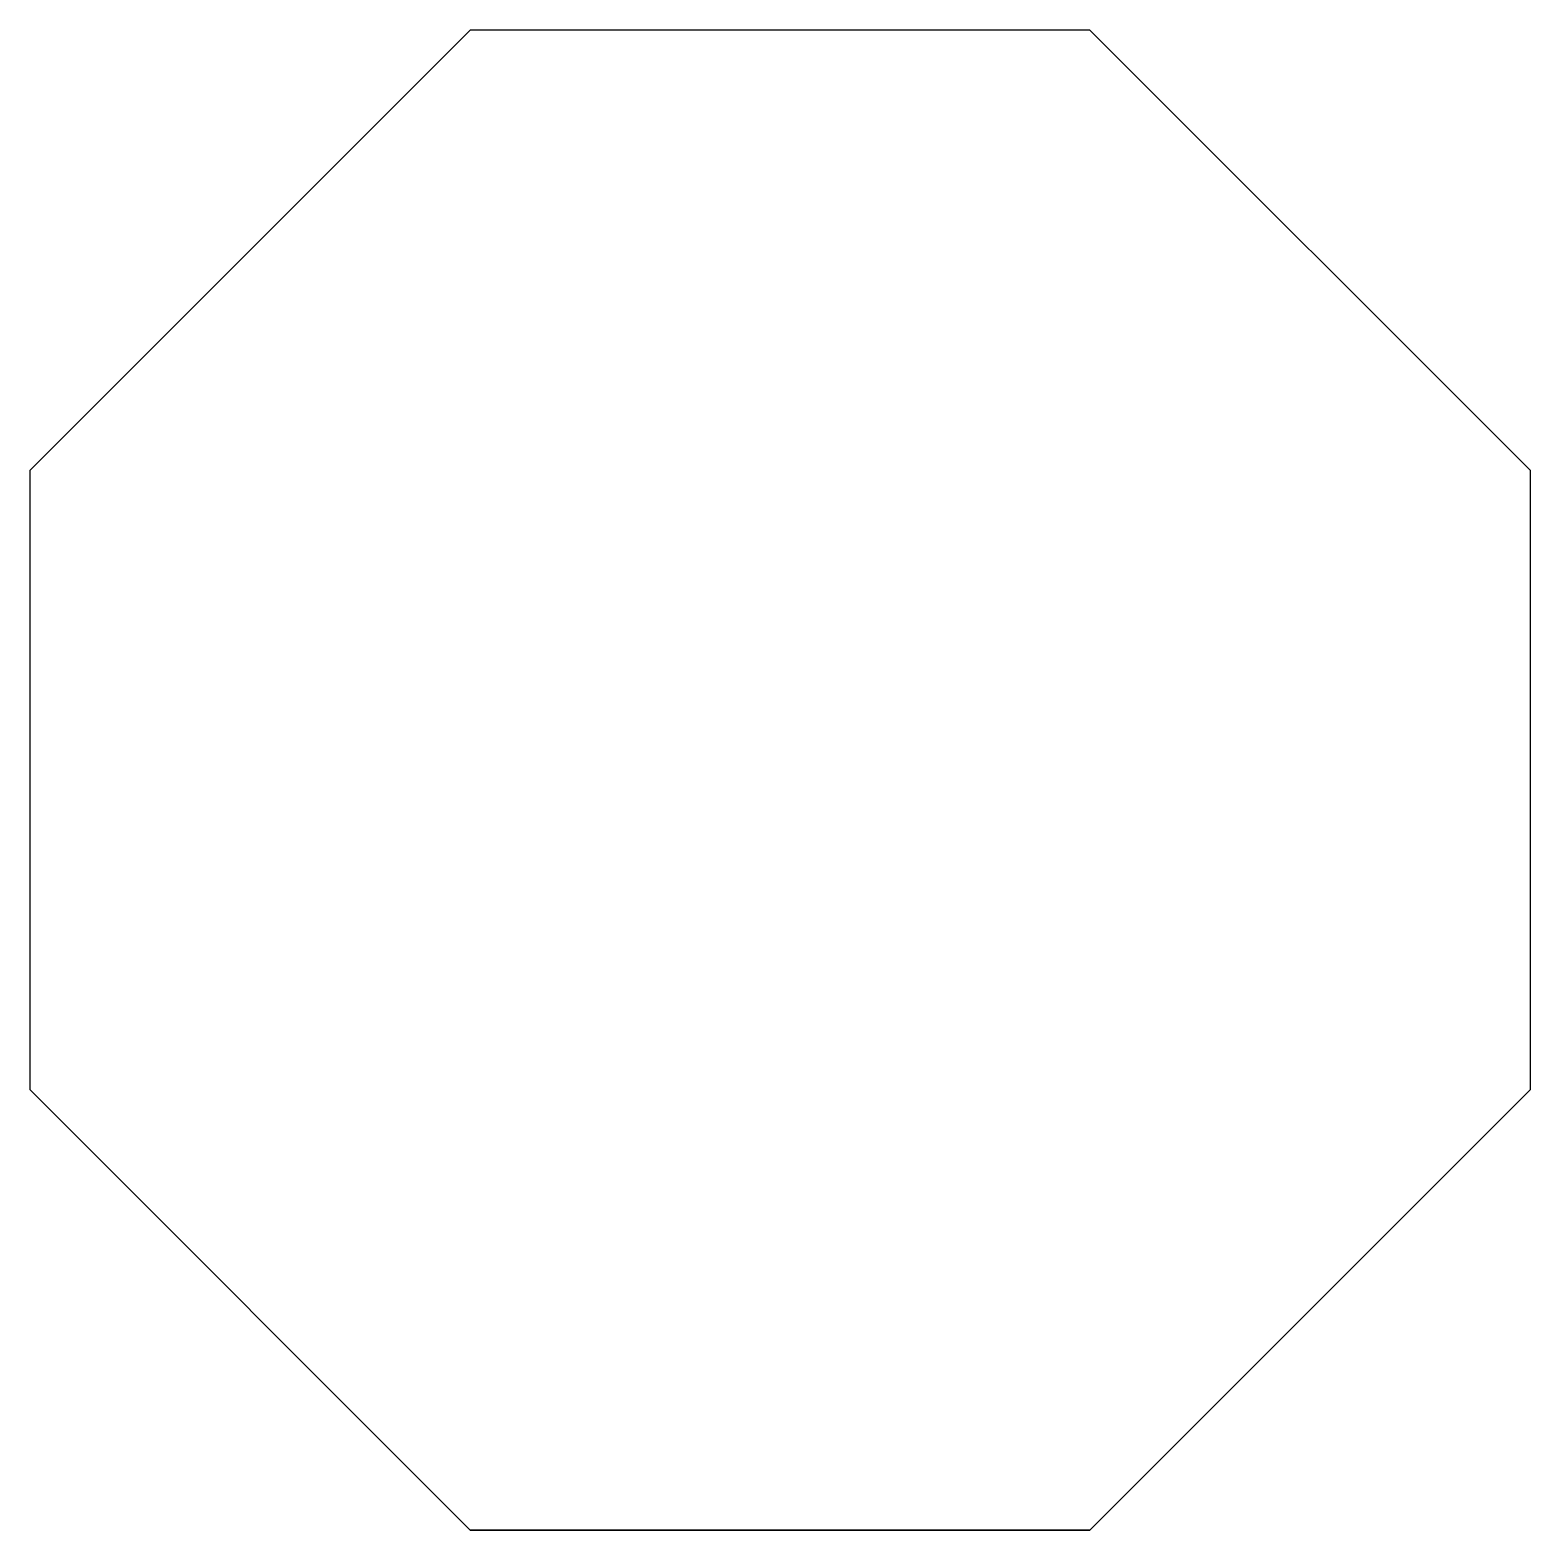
# Model space of a CAD drawing. Header units: millimetres. Extents: x 51 to 1812, y 43 to 2109.
# Drawn here: x 51 to 637, y 43 to 629 of the extents above; entities outside this region: 1.
import ezdxf

# ---------------------------------------------------------------- set-up
doc = ezdxf.new("R2010")
doc.units = ezdxf.units.MM
doc.styles.get("Standard").update_dxf_attribs({"font": 'arial.ttf'})

msp = doc.modelspace()

# ---------------------------------------------------------------- linework, layer by layer
for p, q in [((50.8, 457.01), (222.8, 629.01)), ((464.8, 629.01), (222.8, 629.01)), ((464.8, 629.01), (636.8, 457.01)), ((50.8, 215.01), (50.8, 457.01)), ((50.8, 215.01), (50.8, 457.01)), ((636.8, 457.01), (636.8, 215.01)), ((636.8, 457.01), (636.8, 215.01)), ((222.8, 43.01), (50.8, 215.01)), ((636.8, 215.01), (464.8, 43.01)), ((222.8, 43.01), (464.8, 43.01)), ((464.8, 43.01), (222.8, 43.01))]:
    msp.add_line(p, q)

# ---------------------------------------------------------------- texts
at = {"insert": (1812.13, 2109.29), "char_height": 0.0216, "attachment_point": 1}
msp.add_mtext_dynamic_manual_height_columns('1200', width=2.8022, gutter_width=0.108, heights=[0], dxfattribs=at)

doc.saveas('drawing.dxf')
